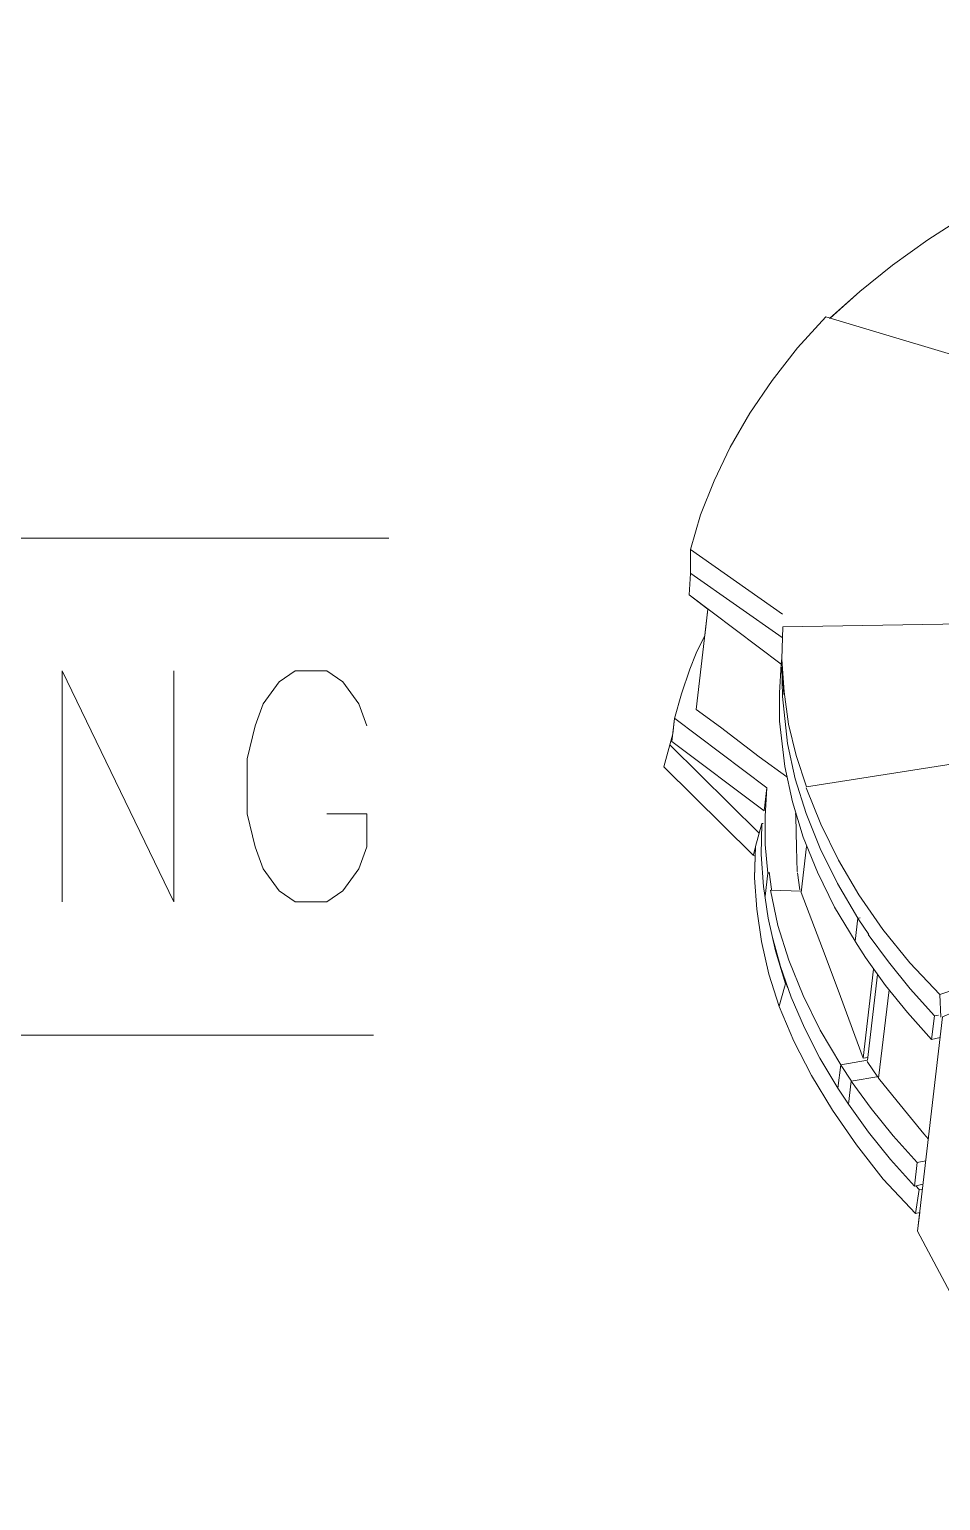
# Model space of a CAD drawing. Header units: millimetres. Extents: x -178 to 174, y -133 to 130.
# Drawn here: x 11.7 to 44.1, y -80.5 to -28.2 of the extents above; entities that cross this region are included whole.
import ezdxf

# ---------------------------------------------------------------- set-up
doc = ezdxf.new("R2010")
doc.units = ezdxf.units.MM
doc.header["$MEASUREMENT"] = 0
doc.layers.add('Layer 1', color=7, linetype='Continuous')

msp = doc.modelspace()

# ---------------------------------------------------------------- linework, layer by layer
at = {"layer": 'Layer 1', "lineweight": 9}
msp.add_open_spline([(111.2219, -44.9305), (111.2219, -44.9305), (111.9044, -44.8496), (111.9044, -44.8496), (111.9044, -44.8496), (111.9044, -44.8496), (112.8092, -45.9266), (112.8092, -45.9266), (112.8092, -45.9266), (112.8092, -45.9266), (113.6138, -47.0118), (113.6138, -47.0118), (113.6138, -47.0118), (113.6138, -47.0118), (114.338, -48.1074), (114.338, -48.1074), (114.338, -48.1074), (114.338, -48.1074), (114.9817, -49.2134), (114.9817, -49.2134), (114.9817, -49.2134), (114.9817, -49.2134), (115.5276, -50.3079), (115.5276, -50.3079), (115.5276, -50.3079), (115.5276, -50.3079), (115.9952, -51.3933), (115.9952, -51.3933), (115.9952, -51.3933), (115.9952, -51.3933), (116.3652, -52.4673), (116.3652, -52.4673), (116.3652, -52.4673), (116.3652, -52.4673), (116.2714, -52.7735), (116.2714, -52.7735), (116.2714, -52.7735), (116.2714, -52.7735), (116.4753, -53.7289), (116.4753, -53.7289), (116.4753, -53.7289), (116.4753, -53.7289), (116.6486, -54.9582), (116.6486, -54.9582), (116.6486, -54.9582), (116.6486, -54.9582), (116.6526, -55.0253), (116.6526, -55.0253), (116.6526, -55.0253), (116.6526, -55.0253), (116.7895, -55.7874), (116.7895, -55.7874), (116.7895, -55.7874), (116.7895, -55.7874), (116.8834, -56.8489), (116.8834, -56.8489), (116.8834, -56.8489), (116.8834, -56.8489), (116.8795, -57.8989), (116.8795, -57.8989), (116.8795, -57.8989), (116.8795, -57.8989), (116.85, -58.4901), (116.85, -58.4901), (116.85, -58.4901), (116.85, -58.4901), (126.6847, -82.3554), (126.6847, -82.3554), (126.6847, -82.3554), (126.6847, -82.3554), (126.5886, -83.1767), (126.5886, -83.1767), (126.5886, -83.1767), (126.5886, -83.1767), (125.5445, -83.6248), (125.5445, -83.6248), (125.5445, -83.6248), (125.5445, -83.6248), (125.3012, -85.7082), (125.3012, -85.7082), (125.3012, -85.7082), (125.3012, -85.7082), (126.0741, -87.5762), (126.0741, -87.5762), (126.0741, -87.5762), (126.0741, -87.5762), (125.978, -88.3975), (125.978, -88.3975), (125.978, -88.3975), (125.978, -88.3975), (122.7016, -89.8034), (122.7016, -89.8034), (122.7016, -89.8034), (122.7016, -89.8034), (122.6931, -89.8764), (122.6931, -89.8764), (122.6931, -89.8764), (122.6931, -89.8764), (121.9216, -90.2025), (121.9216, -90.2025), (121.9216, -90.2025), (121.9216, -90.2025), (112.9394, -83.4322), (112.9394, -83.4322), (112.9394, -83.4322), (112.9394, -83.4322), (111.6574, -83.4322), (111.6574, -83.4322), (111.6574, -83.4322), (111.6574, -83.4322), (112.0906, -83.7603), (112.0906, -83.7603), (112.0906, -83.7603), (112.0906, -83.7603), (113.4525, -83.9791), (113.4525, -83.9791), (113.4525, -83.9791), (113.4525, -83.9791), (116.1843, -86.0429), (116.1843, -86.0429), (116.1843, -86.0429), (116.1843, -86.0429), (116.0882, -86.8641), (116.0882, -86.8641), (116.0882, -86.8641), (116.0882, -86.8641), (115.9899, -87.7049), (115.9899, -87.7049), (115.9899, -87.7049), (115.9899, -87.7049), (115.2809, -88.0045), (115.2809, -88.0045), (115.2809, -88.0045), (115.2809, -88.0045), (114.8585, -91.6161), (114.8585, -91.6161), (114.8585, -91.6161), (114.8585, -91.6161), (115.5317, -92.1309), (115.5317, -92.1309), (115.5317, -92.1309), (115.5317, -92.1309), (115.4356, -92.9522), (115.4356, -92.9522), (115.4356, -92.9522), (115.4356, -92.9522), (114.6641, -93.2782), (114.6641, -93.2782), (114.6641, -93.2782), (114.6641, -93.2782), (114.6077, -93.2518), (114.6077, -93.2518), (114.6077, -93.2518), (114.6077, -93.2518), (111.5412, -94.5581), (111.5412, -94.5581), (111.5412, -94.5581), (111.5412, -94.5581), (81.5217, -85.3625), (81.5217, -85.3625), (81.5217, -85.3625), (81.5217, -85.3625), (80.2069, -85.3829), (80.2069, -85.3829), (80.2069, -85.3829), (80.2069, -85.3829), (78.8244, -85.3401), (78.8244, -85.3401), (78.8244, -85.3401), (78.8244, -85.3401), (77.4158, -85.3226), (77.4158, -85.3226), (77.4158, -85.3226), (77.4158, -85.3226), (77.7822, -85.597), (77.7822, -85.597), (77.7822, -85.597), (77.7822, -85.597), (77.1724, -86.4154), (77.1724, -86.4154), (77.1724, -86.4154), (77.1724, -86.4154), (76.8088, -86.135), (76.8088, -86.135), (76.8088, -86.135), (76.8088, -86.135), (76.1055, -87.0637), (76.1055, -87.0637), (76.1055, -87.0637), (76.1055, -87.0637), (75.2271, -87.4565), (75.2271, -87.4565), (75.2271, -87.4565), (75.2271, -87.4565), (75.2249, -87.476), (75.2249, -87.476), (75.2249, -87.476), (75.2249, -87.476), (74.4533, -87.802), (74.4533, -87.802), (74.4533, -87.802), (74.4533, -87.802), (74.432, -87.7941), (74.432, -87.7941), (74.432, -87.7941), (74.432, -87.7941), (73.5599, -88.1534), (73.5599, -88.1534), (73.5599, -88.1534), (73.5599, -88.1534), (73.0866, -87.8089), (73.0866, -87.8089), (73.0866, -87.8089), (73.0866, -87.8089), (70.5384, -87.0094), (70.5384, -87.0094), (70.5384, -87.0094), (70.5384, -87.0094), (70.1239, -87.1965), (70.1239, -87.1965), (70.1239, -87.1965), (70.1239, -87.1965), (69.5616, -87.4281), (69.5616, -87.4281), (69.5616, -87.4281), (69.5616, -87.4281), (68.2066, -87.1507), (68.2066, -87.1507), (68.2066, -87.1507), (68.2066, -87.1507), (67.8593, -86.8933), (67.8593, -86.8933), (67.8593, -86.8933), (67.8593, -86.8933), (67.6499, -87.1648), (67.6499, -87.1648), (67.6499, -87.1648), (67.6499, -87.1648), (65.4267, -85.4975), (65.4267, -85.4975), (65.4267, -85.4975), (65.4267, -85.4975), (57.8484, -79.8035), (57.8484, -79.8035), (57.8484, -79.8035), (57.8484, -79.8035), (56.1847, -79.1045), (56.1847, -79.1045), (56.1847, -79.1045), (56.1847, -79.1045), (54.5107, -78.3339), (54.5107, -78.3339), (54.5107, -78.3339), (54.5107, -78.3339), (52.8977, -77.5506), (52.8977, -77.5506), (52.8977, -77.5506), (52.8977, -77.5506), (52.3146, -77.6211), (52.3146, -77.6211), (52.3146, -77.6211), (52.3146, -77.6211), (51.8774, -77.2925), (51.8774, -77.2925), (51.8774, -77.2925), (51.8774, -77.2925), (51.192, -76.7808), (51.192, -76.7808), (51.192, -76.7808), (51.192, -76.7808), (51.0168, -76.8549), (51.0168, -76.8549), (51.0168, -76.8549), (51.0168, -76.8549), (48.9779, -77.1714), (48.9779, -77.1714), (48.9779, -77.1714), (48.9779, -77.1714), (45.0792, -74.2378), (45.0792, -74.2378), (45.0792, -74.2378), (45.0792, -74.2378), (43.3242, -70.9404), (43.3242, -70.9404), (43.3242, -70.9404), (43.3242, -70.9404), (43.401, -70.2832), (43.401, -70.2832), (43.401, -70.2832), (43.401, -70.2832), (43.2529, -70.3146), (43.2529, -70.3146), (43.2529, -70.3146), (43.2529, -70.3146), (42.0935, -69.0918), (42.0935, -69.0918), (42.0935, -69.0918), (42.0935, -69.0918), (41.1461, -67.871), (41.1461, -67.871), (41.1461, -67.871), (41.1461, -67.871), (40.2988, -66.6422), (40.2988, -66.6422), (40.2988, -66.6422), (40.2988, -66.6422), (39.5516, -65.4051), (39.5516, -65.4051), (39.5516, -65.4051), (39.5516, -65.4051), (38.9216, -64.1818), (38.9216, -64.1818), (38.9216, -64.1818), (38.9216, -64.1818), (38.3929, -62.9513), (38.3929, -62.9513), (38.3929, -62.9513), (38.3929, -62.9513), (38.0321, -61.7991), (38.0321, -61.7991), (38.0321, -61.7991), (38.0321, -61.7991), (37.7703, -60.6379), (37.7703, -60.6379), (37.7703, -60.6379), (37.7703, -60.6379), (37.6073, -59.4891), (37.6073, -59.4891), (37.6073, -59.4891), (37.6073, -59.4891), (37.5203, -58.3689), (37.5203, -58.3689), (37.5203, -58.3689), (37.5203, -58.3689), (37.5411, -57.6068), (37.5411, -57.6068), (37.5411, -57.6068), (37.5411, -57.6068), (37.4749, -57.5708), (37.4749, -57.5708), (37.4749, -57.5708), (37.4749, -57.5708), (34.295, -54.4239), (34.295, -54.4239), (34.295, -54.4239), (34.295, -54.4239), (34.5061, -53.6359), (34.5061, -53.6359), (34.5061, -53.6359), (34.5061, -53.6359), (34.6104, -53.2521), (34.6104, -53.2521), (34.6104, -53.2521), (34.6104, -53.2521), (34.6745, -52.7042), (34.6745, -52.7042), (34.6745, -52.7042), (34.6745, -52.7042), (34.9166, -51.8215), (34.9166, -51.8215), (34.9166, -51.8215), (34.9166, -51.8215), (35.2173, -50.9441), (35.2173, -50.9441), (35.2173, -50.9441), (35.2173, -50.9441), (35.4424, -50.3758), (35.4424, -50.3758), (35.4424, -50.3758), (35.4424, -50.3758), (35.7528, -49.755), (35.7528, -49.755), (35.7528, -49.755), (35.7528, -49.755), (35.8635, -48.8115), (35.8635, -48.8115), (35.8635, -48.8115), (35.8635, -48.8115), (35.1891, -48.3046), (35.1891, -48.3046), (35.1891, -48.3046), (35.1891, -48.3046), (35.2376, -47.542), (35.2376, -47.542), (35.2376, -47.542), (35.2376, -47.542), (35.2398, -46.6852), (35.2398, -46.6852), (35.2398, -46.6852), (35.2398, -46.6852), (35.6012, -45.4589), (35.6012, -45.4589), (35.6012, -45.4589), (35.6012, -45.4589), (36.08, -44.2464), (36.08, -44.2464), (36.08, -44.2464), (36.08, -44.2464), (36.6566, -43.0453), (36.6566, -43.0453), (36.6566, -43.0453), (36.6566, -43.0453), (37.3527, -41.8383), (37.3527, -41.8383), (37.3527, -41.8383), (37.3527, -41.8383), (38.142, -40.6819), (38.142, -40.6819), (38.142, -40.6819), (38.142, -40.6819), (39.051, -39.5197), (39.051, -39.5197), (39.051, -39.5197), (39.051, -39.5197), (40.0532, -38.408), (40.0532, -38.408), (40.0532, -38.408), (40.0532, -38.408), (40.2098, -38.455), (40.2098, -38.455), (40.2098, -38.455), (40.2098, -38.455), (41.271, -37.5113), (41.271, -37.5113), (41.271, -37.5113), (41.271, -37.5113), (42.4313, -36.5763), (42.4313, -36.5763), (42.4313, -36.5763), (42.4313, -36.5763), (43.6872, -35.6722), (43.6872, -35.6722), (43.6872, -35.6722), (43.6872, -35.6722), (45.0167, -34.8164), (45.0167, -34.8164), (45.0167, -34.8164), (45.0167, -34.8164), (46.4417, -33.9916), (46.4417, -33.9916), (46.4417, -33.9916), (46.4417, -33.9916), (47.9427, -33.1955), (47.9427, -33.1955), (47.9427, -33.1955), (47.9427, -33.1955), (49.5002, -32.4259), (49.5002, -32.4259), (49.5002, -32.4259), (49.5002, -32.4259), (49.4996, -32.3773), (49.4996, -32.3773), (49.4996, -32.3773), (49.4996, -32.3773), (51.099, -31.7517), (51.099, -31.7517), (51.099, -31.7517), (51.099, -31.7517), (52.7525, -31.1721), (52.7525, -31.1721), (52.7525, -31.1721), (52.7525, -31.1721), (54.4601, -30.6384), (54.4601, -30.6384), (54.4601, -30.6384), (54.4601, -30.6384), (56.2217, -30.1507), (56.2217, -30.1507), (56.2217, -30.1507), (56.2217, -30.1507), (58.0375, -29.709), (58.0375, -29.709), (58.0375, -29.709), (58.0375, -29.709), (59.8901, -29.2914), (59.8901, -29.2914), (59.8901, -29.2914), (59.8901, -29.2914), (61.814, -28.9416), (61.814, -28.9416), (61.814, -28.9416), (61.814, -28.9416), (61.8486, -28.9808), (61.8486, -28.9808), (61.8486, -28.9808), (61.8486, -28.9808), (61.8518, -28.7875), (61.8518, -28.7875), (61.8518, -28.7875), (61.8518, -28.7875), (63.9817, -28.541), (63.9817, -28.541), (63.9817, -28.541), (63.9817, -28.541), (66.1611, -28.3797), (66.1611, -28.3797), (66.1611, -28.3797), (66.1611, -28.3797), (68.3577, -28.2402), (68.3577, -28.2402), (68.3577, -28.2402), (68.3577, -28.2402), (70.6038, -28.1858), (70.6038, -28.1858), (70.6038, -28.1858), (70.6038, -28.1858), (72.8431, -28.19), (72.8431, -28.19), (72.8431, -28.19), (72.8431, -28.19), (75.1169, -28.2379), (75.1169, -28.2379), (75.1169, -28.2379), (75.1169, -28.2379), (77.4035, -28.3468), (77.4035, -28.3468), (77.4035, -28.3468), (77.4035, -28.3468), (81.0082, -30.391), (81.0082, -30.391), (81.0082, -30.391), (81.0082, -30.391), (80.9771, -30.8263), (80.9771, -30.8263), (80.9771, -30.8263), (80.9771, -30.8263), (80.9786, -30.8263), (80.9786, -30.8263), (80.9786, -30.8263), (80.9786, -30.8263), (82.5556, -31.0702), (82.5556, -31.0702), (82.5556, -31.0702), (82.5556, -31.0702), (84.1498, -31.336), (84.1498, -31.336), (84.1498, -31.336), (84.1498, -31.336), (86.2214, -31.7567), (86.2214, -31.7567), (86.2214, -31.7567), (86.8952, -31.8906), (87.561, -32.0418), (88.2322, -32.1901), (88.2322, -32.1901), (88.2322, -32.1901), (89.7345, -32.564), (89.7345, -32.564), (89.7345, -32.564), (89.7345, -32.564), (91.2345, -32.9575), (91.2345, -32.9575), (91.2345, -32.9575), (91.2345, -32.9575), (91.2472, -33.0184), (91.2472, -33.0184), (91.2472, -33.0184), (91.2472, -33.0184), (93.1373, -33.6359), (93.1373, -33.6359), (93.1373, -33.6359), (93.1373, -33.6359), (94.9836, -34.288), (94.9836, -34.288), (94.9836, -34.288), (94.9836, -34.288), (96.7668, -34.9722), (96.7668, -34.9722), (96.7668, -34.9722), (96.7668, -34.9722), (98.5235, -35.7129), (98.5235, -35.7129), (98.5235, -35.7129), (98.5235, -35.7129), (100.1998, -36.4639), (100.1998, -36.4639), (100.1998, -36.4639), (100.1998, -36.4639), (101.8741, -37.2853), (101.8741, -37.2853), (101.8741, -37.2853), (101.8741, -37.2853), (102.4154, -37.1789), (102.4154, -37.1789), (102.4154, -37.1789), (102.4154, -37.1789), (102.8172, -37.4935), (102.8172, -37.4935), (102.8172, -37.4935), (102.8172, -37.4935), (102.8354, -37.4857), (102.8354, -37.4857), (102.8354, -37.4857), (102.8354, -37.4857), (103.4225, -37.9283), (103.4225, -37.9283), (103.4225, -37.9283), (103.4225, -37.9283), (103.6683, -37.821), (103.6683, -37.821), (103.6683, -37.821), (103.6683, -37.821), (105.8659, -37.5032), (105.8659, -37.5032), (105.8659, -37.5032), (105.8659, -37.5032), (109.6736, -40.3668), (109.6736, -40.3668), (109.6736, -40.3668), (109.6736, -40.3668), (111.3791, -43.5791), (111.3791, -43.5791), (111.3791, -43.5791), (111.3791, -43.5791), (111.2219, -44.9305), (111.2219, -44.9305)], degree=3, knots=[0, 0, 0, 0, 0.0064516, 0.0064516, 0.0064516, 0.0064516, 0.0129032, 0.0129032, 0.0129032, 0.0129032, 0.0193548, 0.0193548, 0.0193548, 0.0193548, 0.0258065, 0.0258065, 0.0258065, 0.0258065, 0.0322581, 0.0322581, 0.0322581, 0.0322581, 0.0387097, 0.0387097, 0.0387097, 0.0387097, 0.0451613, 0.0451613, 0.0451613, 0.0451613, 0.0516129, 0.0516129, 0.0516129, 0.0516129, 0.0580645, 0.0580645, 0.0580645, 0.0580645, 0.0645161, 0.0645161, 0.0645161, 0.0645161, 0.0709677, 0.0709677, 0.0709677, 0.0709677, 0.0774194, 0.0774194, 0.0774194, 0.0774194, 0.083871, 0.083871, 0.083871, 0.083871, 0.0903226, 0.0903226, 0.0903226, 0.0903226, 0.0967742, 0.0967742, 0.0967742, 0.0967742, 0.1032258, 0.1032258, 0.1032258, 0.1032258, 0.1096774, 0.1096774, 0.1096774, 0.1096774, 0.116129, 0.116129, 0.116129, 0.116129, 0.1225806, 0.1225806, 0.1225806, 0.1225806, 0.1290323, 0.1290323, 0.1290323, 0.1290323, 0.1354839, 0.1354839, 0.1354839, 0.1354839, 0.1419355, 0.1419355, 0.1419355, 0.1419355, 0.1483871, 0.1483871, 0.1483871, 0.1483871, 0.1548387, 0.1548387, 0.1548387, 0.1548387, 0.1612903, 0.1612903, 0.1612903, 0.1612903, 0.1677419, 0.1677419, 0.1677419, 0.1677419, 0.1741935, 0.1741935, 0.1741935, 0.1741935, 0.1806452, 0.1806452, 0.1806452, 0.1806452, 0.1870968, 0.1870968, 0.1870968, 0.1870968, 0.1935484, 0.1935484, 0.1935484, 0.1935484, 0.2, 0.2, 0.2, 0.2, 0.2064516, 0.2064516, 0.2064516, 0.2064516, 0.2129032, 0.2129032, 0.2129032, 0.2129032, 0.2193548, 0.2193548, 0.2193548, 0.2193548, 0.2258065, 0.2258065, 0.2258065, 0.2258065, 0.2322581, 0.2322581, 0.2322581, 0.2322581, 0.2387097, 0.2387097, 0.2387097, 0.2387097, 0.2451613, 0.2451613, 0.2451613, 0.2451613, 0.2516129, 0.2516129, 0.2516129, 0.2516129, 0.2580645, 0.2580645, 0.2580645, 0.2580645, 0.2645161, 0.2645161, 0.2645161, 0.2645161, 0.2709677, 0.2709677, 0.2709677, 0.2709677, 0.2774194, 0.2774194, 0.2774194, 0.2774194, 0.283871, 0.283871, 0.283871, 0.283871, 0.2903226, 0.2903226, 0.2903226, 0.2903226, 0.2967742, 0.2967742, 0.2967742, 0.2967742, 0.3032258, 0.3032258, 0.3032258, 0.3032258, 0.3096774, 0.3096774, 0.3096774, 0.3096774, 0.316129, 0.316129, 0.316129, 0.316129, 0.3225806, 0.3225806, 0.3225806, 0.3225806, 0.3290323, 0.3290323, 0.3290323, 0.3290323, 0.3354839, 0.3354839, 0.3354839, 0.3354839, 0.3419355, 0.3419355, 0.3419355, 0.3419355, 0.3483871, 0.3483871, 0.3483871, 0.3483871, 0.3548387, 0.3548387, 0.3548387, 0.3548387, 0.3612903, 0.3612903, 0.3612903, 0.3612903, 0.3677419, 0.3677419, 0.3677419, 0.3677419, 0.3741935, 0.3741935, 0.3741935, 0.3741935, 0.3806452, 0.3806452, 0.3806452, 0.3806452, 0.3870968, 0.3870968, 0.3870968, 0.3870968, 0.3935484, 0.3935484, 0.3935484, 0.3935484, 0.4, 0.4, 0.4, 0.4, 0.4064516, 0.4064516, 0.4064516, 0.4064516, 0.4129032, 0.4129032, 0.4129032, 0.4129032, 0.4193548, 0.4193548, 0.4193548, 0.4193548, 0.4258065, 0.4258065, 0.4258065, 0.4258065, 0.4322581, 0.4322581, 0.4322581, 0.4322581, 0.4387097, 0.4387097, 0.4387097, 0.4387097, 0.4451613, 0.4451613, 0.4451613, 0.4451613, 0.4516129, 0.4516129, 0.4516129, 0.4516129, 0.4580645, 0.4580645, 0.4580645, 0.4580645, 0.4645161, 0.4645161, 0.4645161, 0.4645161, 0.4709677, 0.4709677, 0.4709677, 0.4709677, 0.4774194, 0.4774194, 0.4774194, 0.4774194, 0.483871, 0.483871, 0.483871, 0.483871, 0.4903226, 0.4903226, 0.4903226, 0.4903226, 0.4967742, 0.4967742, 0.4967742, 0.4967742, 0.5032258, 0.5032258, 0.5032258, 0.5032258, 0.5096774, 0.5096774, 0.5096774, 0.5096774, 0.516129, 0.516129, 0.516129, 0.516129, 0.5225806, 0.5225806, 0.5225806, 0.5225806, 0.5290323, 0.5290323, 0.5290323, 0.5290323, 0.5354839, 0.5354839, 0.5354839, 0.5354839, 0.5419355, 0.5419355, 0.5419355, 0.5419355, 0.5483871, 0.5483871, 0.5483871, 0.5483871, 0.5548387, 0.5548387, 0.5548387, 0.5548387, 0.5612903, 0.5612903, 0.5612903, 0.5612903, 0.5677419, 0.5677419, 0.5677419, 0.5677419, 0.5741935, 0.5741935, 0.5741935, 0.5741935, 0.5806452, 0.5806452, 0.5806452, 0.5806452, 0.5870968, 0.5870968, 0.5870968, 0.5870968, 0.5935484, 0.5935484, 0.5935484, 0.5935484, 0.6, 0.6, 0.6, 0.6, 0.6064516, 0.6064516, 0.6064516, 0.6064516, 0.6129032, 0.6129032, 0.6129032, 0.6129032, 0.6193548, 0.6193548, 0.6193548, 0.6193548, 0.6258065, 0.6258065, 0.6258065, 0.6258065, 0.6322581, 0.6322581, 0.6322581, 0.6322581, 0.6387097, 0.6387097, 0.6387097, 0.6387097, 0.6451613, 0.6451613, 0.6451613, 0.6451613, 0.6516129, 0.6516129, 0.6516129, 0.6516129, 0.6580645, 0.6580645, 0.6580645, 0.6580645, 0.6645161, 0.6645161, 0.6645161, 0.6645161, 0.6709677, 0.6709677, 0.6709677, 0.6709677, 0.6774194, 0.6774194, 0.6774194, 0.6774194, 0.683871, 0.683871, 0.683871, 0.683871, 0.6903226, 0.6903226, 0.6903226, 0.6903226, 0.6967742, 0.6967742, 0.6967742, 0.6967742, 0.7032258, 0.7032258, 0.7032258, 0.7032258, 0.7096774, 0.7096774, 0.7096774, 0.7096774, 0.716129, 0.716129, 0.716129, 0.716129, 0.7225806, 0.7225806, 0.7225806, 0.7225806, 0.7290323, 0.7290323, 0.7290323, 0.7290323, 0.7354839, 0.7354839, 0.7354839, 0.7354839, 0.7419355, 0.7419355, 0.7419355, 0.7419355, 0.7483871, 0.7483871, 0.7483871, 0.7483871, 0.7548387, 0.7548387, 0.7548387, 0.7548387, 0.7612903, 0.7612903, 0.7612903, 0.7612903, 0.7677419, 0.7677419, 0.7677419, 0.7677419, 0.7741935, 0.7741935, 0.7741935, 0.7741935, 0.7806452, 0.7806452, 0.7806452, 0.7806452, 0.7870968, 0.7870968, 0.7870968, 0.7870968, 0.7935484, 0.7935484, 0.7935484, 0.7935484, 0.8, 0.8, 0.8, 0.8, 0.8064516, 0.8064516, 0.8064516, 0.8064516, 0.8129032, 0.8129032, 0.8129032, 0.8129032, 0.8193548, 0.8193548, 0.8193548, 0.8193548, 0.8258065, 0.8258065, 0.8258065, 0.8258065, 0.8322581, 0.8322581, 0.8322581, 0.8322581, 0.8387097, 0.8387097, 0.8387097, 0.8387097, 0.8451613, 0.8451613, 0.8451613, 0.8451613, 0.8516129, 0.8516129, 0.8516129, 0.8516129, 0.8580645, 0.8580645, 0.8580645, 0.8580645, 0.8645161, 0.8645161, 0.8645161, 0.8645161, 0.8709677, 0.8709677, 0.8709677, 0.8709677, 0.8774194, 0.8774194, 0.8774194, 0.8774194, 0.883871, 0.883871, 0.883871, 0.883871, 0.8903226, 0.8903226, 0.8903226, 0.8903226, 0.8967742, 0.8967742, 0.8967742, 0.8967742, 0.9032258, 0.9032258, 0.9032258, 0.9032258, 0.9096774, 0.9096774, 0.9096774, 0.9096774, 0.916129, 0.916129, 0.916129, 0.916129, 0.9225806, 0.9225806, 0.9225806, 0.9225806, 0.9290323, 0.9290323, 0.9290323, 0.9290323, 0.9354839, 0.9354839, 0.9354839, 0.9354839, 0.9419355, 0.9419355, 0.9419355, 0.9419355, 0.9483871, 0.9483871, 0.9483871, 0.9483871, 0.9548387, 0.9548387, 0.9548387, 0.9548387, 0.9612903, 0.9612903, 0.9612903, 0.9612903, 0.9677419, 0.9677419, 0.9677419, 0.9677419, 0.9741935, 0.9741935, 0.9741935, 0.9741935, 0.9806452, 0.9806452, 0.9806452, 0.9806452, 0.9870968, 0.9870968, 0.9870968, 0.9870968, 1, 1, 1, 1], dxfattribs=at)
at = {"layer": 'Layer 1', "color": 5, "lineweight": 9}
for points, knots in [([(49.5001, -32.4259), (49.5001, -32.4259), (47.9427, -33.1955), (47.9427, -33.1955), (47.9427, -33.1955), (47.9427, -33.1955), (46.4417, -33.9916), (46.4417, -33.9916), (46.4417, -33.9916), (46.4417, -33.9916), (45.0167, -34.8164), (45.0167, -34.8164), (45.0167, -34.8164), (45.0167, -34.8164), (43.6872, -35.6722), (43.6872, -35.6722), (43.6872, -35.6722), (43.6872, -35.6722), (42.4313, -36.5763), (42.4313, -36.5763), (42.4313, -36.5763), (42.4313, -36.5763), (41.271, -37.5113), (41.271, -37.5113), (41.271, -37.5113), (41.271, -37.5113), (40.1919, -38.4709), (40.1919, -38.4709)], [0, 0, 0, 0, 0.125, 0.125, 0.125, 0.125, 0.25, 0.25, 0.25, 0.25, 0.375, 0.375, 0.375, 0.375, 0.5, 0.5, 0.5, 0.5, 0.625, 0.625, 0.625, 0.625, 0.75, 0.75, 0.75, 0.75, 1, 1, 1, 1]), ([(46.4296, -40.3232), (46.4296, -40.3232), (40.0532, -38.408), (40.0532, -38.408), (40.0532, -38.408), (40.0532, -38.408), (39.051, -39.5197), (39.051, -39.5197), (39.051, -39.5197), (39.051, -39.5197), (38.142, -40.6819), (38.142, -40.6819), (38.142, -40.6819), (38.142, -40.6819), (37.3527, -41.8383), (37.3527, -41.8383), (37.3527, -41.8383), (37.3527, -41.8383), (36.6566, -43.0453), (36.6566, -43.0453), (36.6566, -43.0453), (36.6566, -43.0453), (36.08, -44.2464), (36.08, -44.2464), (36.08, -44.2464), (36.08, -44.2464), (35.6012, -45.4589), (35.6012, -45.4589), (35.6012, -45.4589), (35.6012, -45.4589), (35.2398, -46.6852), (35.2398, -46.6852), (35.2398, -46.6852), (35.2398, -46.6852), (35.2376, -47.542), (35.2376, -47.542), (35.2376, -47.542), (35.2376, -47.542), (35.1891, -48.3046), (35.1891, -48.3046), (35.1891, -48.3046), (35.1891, -48.3046), (38.4686, -50.7694), (38.4686, -50.7694)], [0, 0, 0, 0, 0.0833333, 0.0833333, 0.0833333, 0.0833333, 0.1666667, 0.1666667, 0.1666667, 0.1666667, 0.25, 0.25, 0.25, 0.25, 0.3333333, 0.3333333, 0.3333333, 0.3333333, 0.4166667, 0.4166667, 0.4166667, 0.4166667, 0.5, 0.5, 0.5, 0.5, 0.5833333, 0.5833333, 0.5833333, 0.5833333, 0.6666667, 0.6666667, 0.6666667, 0.6666667, 0.75, 0.75, 0.75, 0.75, 0.8333333, 0.8333333, 0.8333333, 0.8333333, 1, 1, 1, 1]), ([(35.8635, -48.8115), (35.8635, -48.8115), (35.446, -52.3782), (35.446, -52.3782), (35.446, -52.3782), (35.446, -52.3782), (36.3033, -53.0136), (36.3033, -53.0136)], [0, 0, 0, 0, 0.3333333, 0.3333333, 0.3333333, 0.3333333, 1, 1, 1, 1]), ([(38.5241, -49.4479), (38.5241, -49.4479), (38.4892, -50.5934), (38.4892, -50.5934), (38.4892, -50.5934), (38.4892, -50.5934), (38.5716, -51.7527), (38.5716, -51.7527), (38.5716, -51.7527), (38.5716, -51.7527), (38.7346, -52.9016), (38.7346, -52.9016), (38.7346, -52.9016), (38.7346, -52.9016), (38.9999, -54.0227), (38.9999, -54.0227), (38.9999, -54.0227), (38.9999, -54.0227), (39.3652, -55.1358), (39.3652, -55.1358)], [0, 0, 0, 0, 0.1666667, 0.1666667, 0.1666667, 0.1666667, 0.3333333, 0.3333333, 0.3333333, 0.3333333, 0.5, 0.5, 0.5, 0.5, 0.6666667, 0.6666667, 0.6666667, 0.6666667, 1, 1, 1, 1]), ([(35.7528, -49.755), (35.7528, -49.755), (35.4424, -50.3758), (35.4424, -50.3758), (35.4424, -50.3758), (35.4424, -50.3758), (35.2173, -50.9441), (35.2173, -50.9441), (35.2173, -50.9441), (35.2173, -50.9441), (34.9166, -51.8215), (34.9166, -51.8215), (34.9166, -51.8215), (34.9166, -51.8215), (34.6745, -52.7042), (34.6745, -52.7042), (34.6745, -52.7042), (34.6745, -52.7042), (34.5785, -53.5254), (34.5785, -53.5254)], [0, 0, 0, 0, 0.1666667, 0.1666667, 0.1666667, 0.1666667, 0.3333333, 0.3333333, 0.3333333, 0.3333333, 0.5, 0.5, 0.5, 0.5, 0.6666667, 0.6666667, 0.6666667, 0.6666667, 1, 1, 1, 1]), ([(38.4686, -50.7694), (38.4686, -50.7694), (38.4084, -51.7931), (38.4084, -51.7931), (38.4084, -51.7931), (38.4084, -51.7931), (38.409, -52.804), (38.409, -52.804), (38.409, -52.804), (38.409, -52.804), (38.5976, -54.4118), (38.5976, -54.4118)], [0, 0, 0, 0, 0.25, 0.25, 0.25, 0.25, 0.5, 0.5, 0.5, 0.5, 1, 1, 1, 1]), ([(12.8719, -59.2235), (12.8719, -59.2235), (12.8719, -51.0057), (12.8719, -51.0057), (12.8719, -51.0057), (12.8719, -51.0057), (16.8478, -59.2235), (16.8478, -59.2235), (16.8478, -59.2235), (16.8478, -59.2235), (16.8478, -51.0057), (16.8478, -51.0057)], [0, 0, 0, 0, 0.25, 0.25, 0.25, 0.25, 0.5, 0.5, 0.5, 0.5, 1, 1, 1, 1]), ([(23.7203, -52.9623), (23.7203, -52.9623), (23.4363, -52.1797), (23.4363, -52.1797), (23.4363, -52.1797), (23.4363, -52.1797), (22.8683, -51.397), (22.8683, -51.397), (22.8683, -51.397), (22.8683, -51.397), (22.3003, -51.0057), (22.3003, -51.0057), (22.3003, -51.0057), (22.3003, -51.0057), (21.1644, -51.0057), (21.1644, -51.0057), (21.1644, -51.0057), (21.1644, -51.0057), (20.5964, -51.397), (20.5964, -51.397), (20.5964, -51.397), (20.5964, -51.397), (20.0284, -52.1797), (20.0284, -52.1797), (20.0284, -52.1797), (20.0284, -52.1797), (19.7444, -52.9623), (19.7444, -52.9623), (19.7444, -52.9623), (19.7444, -52.9623), (19.4605, -54.1363), (19.4605, -54.1363), (19.4605, -54.1363), (19.4605, -54.1363), (19.4605, -56.0929), (19.4605, -56.0929), (19.4605, -56.0929), (19.4605, -56.0929), (19.7444, -57.2669), (19.7444, -57.2669), (19.7444, -57.2669), (19.7444, -57.2669), (20.0284, -58.0495), (20.0284, -58.0495), (20.0284, -58.0495), (20.0284, -58.0495), (20.5964, -58.8321), (20.5964, -58.8321), (20.5964, -58.8321), (20.5964, -58.8321), (21.1644, -59.2235), (21.1644, -59.2235), (21.1644, -59.2235), (21.1644, -59.2235), (22.3003, -59.2235), (22.3003, -59.2235), (22.3003, -59.2235), (22.3003, -59.2235), (22.8683, -58.8321), (22.8683, -58.8321), (22.8683, -58.8321), (22.8683, -58.8321), (23.4363, -58.0495), (23.4363, -58.0495), (23.4363, -58.0495), (23.4363, -58.0495), (23.7203, -57.2669), (23.7203, -57.2669), (23.7203, -57.2669), (23.7203, -57.2669), (23.7203, -56.0929), (23.7203, -56.0929), (23.7203, -56.0929), (23.7203, -56.0929), (22.3003, -56.0929), (22.3003, -56.0929)], [0, 0, 0, 0, 0.05, 0.05, 0.05, 0.05, 0.1, 0.1, 0.1, 0.1, 0.15, 0.15, 0.15, 0.15, 0.2, 0.2, 0.2, 0.2, 0.25, 0.25, 0.25, 0.25, 0.3, 0.3, 0.3, 0.3, 0.35, 0.35, 0.35, 0.35, 0.4, 0.4, 0.4, 0.4, 0.45, 0.45, 0.45, 0.45, 0.5, 0.5, 0.5, 0.5, 0.55, 0.55, 0.55, 0.55, 0.6, 0.6, 0.6, 0.6, 0.65, 0.65, 0.65, 0.65, 0.7, 0.7, 0.7, 0.7, 0.75, 0.75, 0.75, 0.75, 0.8, 0.8, 0.8, 0.8, 0.85, 0.85, 0.85, 0.85, 0.9, 0.9, 0.9, 0.9, 1, 1, 1, 1]), ([(38.4963, -50.8717), (38.4963, -50.8717), (38.5119, -51.9241), (38.5119, -51.9241), (38.5119, -51.9241), (38.5119, -51.9241), (38.6936, -53.5905), (38.6936, -53.5905)], [0, 0, 0, 0, 0.3333333, 0.3333333, 0.3333333, 0.3333333, 1, 1, 1, 1]), ([(34.6104, -53.2521), (34.6104, -53.2521), (34.5061, -53.6359), (34.5061, -53.6359), (34.5061, -53.6359), (34.5061, -53.6359), (34.295, -54.4239), (34.295, -54.4239), (34.295, -54.4239), (34.295, -54.4239), (37.4749, -57.5708), (37.4749, -57.5708), (37.4749, -57.5708), (37.4749, -57.5708), (37.5411, -57.6068), (37.5411, -57.6068)], [0, 0, 0, 0, 0.2, 0.2, 0.2, 0.2, 0.4, 0.4, 0.4, 0.4, 0.6, 0.6, 0.6, 0.6, 1, 1, 1, 1]), ([(38.6936, -53.5905), (38.6936, -53.5905), (38.9624, -54.8509), (38.9624, -54.8509), (38.9624, -54.8509), (38.9624, -54.8509), (39.3532, -56.0858), (39.3532, -56.0858), (39.3532, -56.0858), (39.3532, -56.0858), (39.8612, -57.3345), (39.8612, -57.3345), (39.8612, -57.3345), (39.8612, -57.3345), (40.4694, -58.5751), (40.4694, -58.5751), (40.4694, -58.5751), (40.4694, -58.5751), (41.1971, -59.8098), (41.1971, -59.8098)], [0, 0, 0, 0, 0.1666667, 0.1666667, 0.1666667, 0.1666667, 0.3333333, 0.3333333, 0.3333333, 0.3333333, 0.5, 0.5, 0.5, 0.5, 0.6666667, 0.6666667, 0.6666667, 0.6666667, 1, 1, 1, 1]), ([(38.5976, -54.4118), (38.5976, -54.4118), (38.8664, -55.6721), (38.8664, -55.6721), (38.8664, -55.6721), (38.8664, -55.6721), (39.2548, -56.9266), (39.2548, -56.9266), (39.2548, -56.9266), (39.2548, -56.9266), (39.7629, -58.1753), (39.7629, -58.1753), (39.7629, -58.1753), (39.7629, -58.1753), (40.371, -59.4159), (40.371, -59.4159), (40.371, -59.4159), (40.371, -59.4159), (41.101, -60.6311), (41.101, -60.6311)], [0, 0, 0, 0, 0.1666667, 0.1666667, 0.1666667, 0.1666667, 0.3333333, 0.3333333, 0.3333333, 0.3333333, 0.5, 0.5, 0.5, 0.5, 0.6666667, 0.6666667, 0.6666667, 0.6666667, 1, 1, 1, 1]), ([(37.954, -55.169), (37.954, -55.169), (37.8961, -56.1731), (37.8961, -56.1731), (37.8961, -56.1731), (37.8961, -56.1731), (37.8967, -57.184), (37.8967, -57.184), (37.8967, -57.184), (37.8967, -57.184), (37.9952, -58.2064), (37.9952, -58.2064)], [0, 0, 0, 0, 0.25, 0.25, 0.25, 0.25, 0.5, 0.5, 0.5, 0.5, 1, 1, 1, 1]), ([(39.3606, -55.1749), (39.3606, -55.1749), (39.8837, -56.465), (39.8837, -56.465), (39.8837, -56.465), (39.8837, -56.465), (40.5067, -57.747), (40.5067, -57.747), (40.5067, -57.747), (40.5067, -57.747), (41.2345, -58.9817), (41.2345, -58.9817), (41.2345, -58.9817), (41.2345, -58.9817), (42.0818, -60.2106), (42.0818, -60.2106), (42.0818, -60.2106), (42.0818, -60.2106), (43.0532, -61.3946), (43.0532, -61.3946), (43.0532, -61.3946), (43.0532, -61.3946), (44.1098, -62.5291), (44.1098, -62.5291)], [0, 0, 0, 0, 0.1428571, 0.1428571, 0.1428571, 0.1428571, 0.2857143, 0.2857143, 0.2857143, 0.2857143, 0.4285714, 0.4285714, 0.4285714, 0.4285714, 0.5714286, 0.5714286, 0.5714286, 0.5714286, 0.7142857, 0.7142857, 0.7142857, 0.7142857, 1, 1, 1, 1]), ([(37.7858, -56.4377), (37.7858, -56.4377), (37.7555, -57.5441), (37.7555, -57.5441), (37.7555, -57.5441), (37.7555, -57.5441), (37.8402, -58.6838), (37.8402, -58.6838), (37.8402, -58.6838), (37.8402, -58.6838), (38.0054, -59.8131), (38.0054, -59.8131), (38.0054, -59.8131), (38.0054, -59.8131), (38.2662, -60.9734), (38.2662, -60.9734), (38.2662, -60.9734), (38.2662, -60.9734), (38.6246, -62.1452), (38.6246, -62.1452)], [0, 0, 0, 0, 0.1666667, 0.1666667, 0.1666667, 0.1666667, 0.3333333, 0.3333333, 0.3333333, 0.3333333, 0.5, 0.5, 0.5, 0.5, 0.6666667, 0.6666667, 0.6666667, 0.6666667, 1, 1, 1, 1]), ([(37.5506, -57.2625), (37.5506, -57.2625), (37.5203, -58.3689), (37.5203, -58.3689), (37.5203, -58.3689), (37.5203, -58.3689), (37.6073, -59.4891), (37.6073, -59.4891), (37.6073, -59.4891), (37.6073, -59.4891), (37.7703, -60.6379), (37.7703, -60.6379), (37.7703, -60.6379), (37.7703, -60.6379), (38.0321, -61.7991), (38.0321, -61.7991), (38.0321, -61.7991), (38.0321, -61.7991), (38.3929, -62.9513), (38.3929, -62.9513), (38.3929, -62.9513), (38.3929, -62.9513), (38.9216, -64.1818), (38.9216, -64.1818), (38.9216, -64.1818), (38.9216, -64.1818), (39.5516, -65.4051), (39.5516, -65.4051), (39.5516, -65.4051), (39.5516, -65.4051), (40.2988, -66.6422), (40.2988, -66.6422), (40.2988, -66.6422), (40.2988, -66.6422), (41.1461, -67.871), (41.1461, -67.871), (41.1461, -67.871), (41.1461, -67.871), (42.0935, -69.0918), (42.0935, -69.0918), (42.0935, -69.0918), (42.0935, -69.0918), (43.2529, -70.3146), (43.2529, -70.3146)], [0, 0, 0, 0, 0.0833333, 0.0833333, 0.0833333, 0.0833333, 0.1666667, 0.1666667, 0.1666667, 0.1666667, 0.25, 0.25, 0.25, 0.25, 0.3333333, 0.3333333, 0.3333333, 0.3333333, 0.4166667, 0.4166667, 0.4166667, 0.4166667, 0.5, 0.5, 0.5, 0.5, 0.5833333, 0.5833333, 0.5833333, 0.5833333, 0.6666667, 0.6666667, 0.6666667, 0.6666667, 0.75, 0.75, 0.75, 0.75, 0.8333333, 0.8333333, 0.8333333, 0.8333333, 1, 1, 1, 1]), ([(39.0521, -58.1516), (39.0521, -58.1516), (39.0325, -58.1494), (39.0325, -58.1494), (39.0325, -58.1494), (39.0325, -58.1494), (39.0136, -57.2949), (39.0136, -57.2949)], [0, 0, 0, 0, 0.3333333, 0.3333333, 0.3333333, 0.3333333, 1, 1, 1, 1]), ([(39.3747, -57.2578), (39.3747, -57.2578), (39.1826, -58.9003), (39.1826, -58.9003), (39.1826, -58.9003), (39.1826, -58.9003), (40.0306, -61.1402), (40.0306, -61.1402)], [0, 0, 0, 0, 0.3333333, 0.3333333, 0.3333333, 0.3333333, 1, 1, 1, 1]), ([(38.083, -58.8113), (38.083, -58.8113), (38.3518, -60.0717), (38.3518, -60.0717), (38.3518, -60.0717), (38.3518, -60.0717), (38.7425, -61.3066), (38.7425, -61.3066), (38.7425, -61.3066), (38.7425, -61.3066), (39.2506, -62.5553), (39.2506, -62.5553), (39.2506, -62.5553), (39.2506, -62.5553), (39.8587, -63.7959), (39.8587, -63.7959), (39.8587, -63.7959), (39.8587, -63.7959), (40.5864, -65.0307), (40.5864, -65.0307)], [0, 0, 0, 0, 0.1666667, 0.1666667, 0.1666667, 0.1666667, 0.3333333, 0.3333333, 0.3333333, 0.3333333, 0.5, 0.5, 0.5, 0.5, 0.6666667, 0.6666667, 0.6666667, 0.6666667, 1, 1, 1, 1]), ([(41.101, -60.6311), (41.101, -60.6311), (41.1971, -59.8098), (41.1971, -59.8098), (41.1971, -59.8098), (41.1971, -59.8098), (41.2776, -59.7994), (41.2776, -59.7994)], [0, 0, 0, 0, 0.3333333, 0.3333333, 0.3333333, 0.3333333, 1, 1, 1, 1]), ([(40.4904, -65.8519), (40.4904, -65.8519), (39.8421, -64.785), (39.8421, -64.785), (39.8421, -64.785), (39.8421, -64.785), (39.2939, -63.71), (39.2939, -63.71), (39.2939, -63.71), (39.2939, -63.71), (38.8262, -62.6246), (38.8262, -62.6246), (38.8262, -62.6246), (38.8262, -62.6246), (38.4391, -61.5288), (38.4391, -61.5288), (38.4391, -61.5288), (38.4391, -61.5288), (38.1497, -60.4445), (38.1497, -60.4445)], [0, 0, 0, 0, 0.1666667, 0.1666667, 0.1666667, 0.1666667, 0.3333333, 0.3333333, 0.3333333, 0.3333333, 0.5, 0.5, 0.5, 0.5, 0.6666667, 0.6666667, 0.6666667, 0.6666667, 1, 1, 1, 1]), ([(41.5655, -60.3881), (41.5655, -60.3881), (42.2838, -61.3641), (42.2838, -61.3641), (42.2838, -61.3641), (42.2838, -61.3641), (43.0631, -62.3273), (43.0631, -62.3273), (43.0631, -62.3273), (43.0631, -62.3273), (43.9229, -63.2802), (43.9229, -63.2802)], [0, 0, 0, 0, 0.25, 0.25, 0.25, 0.25, 0.5, 0.5, 0.5, 0.5, 1, 1, 1, 1]), ([(41.4694, -61.2093), (41.4694, -61.2093), (42.1855, -62.2049), (42.1855, -62.2049), (42.1855, -62.2049), (42.1855, -62.2049), (42.9648, -63.1681), (42.9648, -63.1681), (42.9648, -63.1681), (42.9648, -63.1681), (43.8245, -64.121), (43.8245, -64.121)], [0, 0, 0, 0, 0.25, 0.25, 0.25, 0.25, 0.5, 0.5, 0.5, 0.5, 1, 1, 1, 1]), ([(44.1552, -63.3272), (44.1552, -63.3272), (44.1098, -62.5291), (44.1098, -62.5291), (44.1098, -62.5291), (44.1098, -62.5291), (47.2662, -61.4711), (47.2662, -61.4711)], [0, 0, 0, 0, 0.3333333, 0.3333333, 0.3333333, 0.3333333, 1, 1, 1, 1]), ([(38.6269, -62.1256), (38.6269, -62.1256), (38.6292, -62.1061), (38.6292, -62.1061), (38.6292, -62.1061), (38.6292, -62.1061), (38.6292, -62.1061), (38.6292, -62.1061)], [0, 0, 0, 0, 0.3333333, 0.3333333, 0.3333333, 0.3333333, 1, 1, 1, 1]), ([(41.5489, -64.7666), (41.5489, -64.7666), (41.3879, -64.7874), (41.3879, -64.7874), (41.3879, -64.7874), (41.3879, -64.7874), (40.5744, -62.5912), (40.5744, -62.5912)], [0, 0, 0, 0, 0.3333333, 0.3333333, 0.3333333, 0.3333333, 1, 1, 1, 1]), ([(42.3063, -62.3577), (42.3063, -62.3577), (41.9381, -65.5059), (41.9381, -65.5059), (41.9381, -65.5059), (41.9381, -65.5059), (42.5965, -66.3163), (42.5965, -66.3163)], [0, 0, 0, 0, 0.3333333, 0.3333333, 0.3333333, 0.3333333, 1, 1, 1, 1]), ([(46.017, -62.8314), (46.017, -62.8314), (44.9877, -62.9885), (44.9877, -62.9885), (44.9877, -62.9885), (44.9877, -62.9885), (44.2162, -63.3145), (44.2162, -63.3145), (44.2162, -63.3145), (44.2162, -63.3145), (43.3242, -70.9404), (43.3242, -70.9404), (43.3242, -70.9404), (43.3242, -70.9404), (45.0792, -74.2378), (45.0792, -74.2378), (45.0792, -74.2378), (45.0792, -74.2378), (48.9779, -77.1714), (48.9779, -77.1714), (48.9779, -77.1714), (48.9779, -77.1714), (51.0168, -76.8549), (51.0168, -76.8549), (51.0168, -76.8549), (51.0168, -76.8549), (51.7883, -76.5289), (51.7883, -76.5289)], [0, 0, 0, 0, 0.125, 0.125, 0.125, 0.125, 0.25, 0.25, 0.25, 0.25, 0.375, 0.375, 0.375, 0.375, 0.5, 0.5, 0.5, 0.5, 0.625, 0.625, 0.625, 0.625, 0.75, 0.75, 0.75, 0.75, 1, 1, 1, 1]), ([(40.8588, -66.4301), (40.8588, -66.4301), (40.4904, -65.8519), (40.4904, -65.8519), (40.4904, -65.8519), (40.4904, -65.8519), (40.5864, -65.0307), (40.5864, -65.0307)], [0, 0, 0, 0, 0.3333333, 0.3333333, 0.3333333, 0.3333333, 1, 1, 1, 1]), ([(40.9548, -65.6089), (40.9548, -65.6089), (41.6732, -66.5849), (41.6732, -66.5849), (41.6732, -66.5849), (41.6732, -66.5849), (42.4525, -67.5482), (42.4525, -67.5482), (42.4525, -67.5482), (42.4525, -67.5482), (43.3122, -68.501), (43.3122, -68.501)], [0, 0, 0, 0, 0.25, 0.25, 0.25, 0.25, 0.5, 0.5, 0.5, 0.5, 1, 1, 1, 1]), ([(43.2139, -69.3418), (43.2139, -69.3418), (42.3541, -68.3889), (42.3541, -68.3889), (42.3541, -68.3889), (42.3541, -68.3889), (41.5748, -67.4257), (41.5748, -67.4257), (41.5748, -67.4257), (41.5748, -67.4257), (40.8588, -66.4301), (40.8588, -66.4301)], [0, 0, 0, 0, 0.25, 0.25, 0.25, 0.25, 0.5, 0.5, 0.5, 0.5, 1, 1, 1, 1]), ([(43.5186, -69.2783), (43.5186, -69.2783), (43.2553, -69.3268), (43.2553, -69.3268), (43.2553, -69.3268), (43.2553, -69.3268), (43.2139, -69.3418), (43.2139, -69.3418)], [0, 0, 0, 0, 0.3333333, 0.3333333, 0.3333333, 0.3333333, 1, 1, 1, 1]), ([(43.401, -70.2832), (43.401, -70.2832), (43.2529, -70.3146), (43.2529, -70.3146), (43.2529, -70.3146), (43.2529, -70.3146), (43.3785, -69.4601), (43.3785, -69.4601), (43.3785, -69.4601), (43.3785, -69.4601), (43.4981, -69.4543), (43.4981, -69.4543)], [0, 0, 0, 0, 0.25, 0.25, 0.25, 0.25, 0.5, 0.5, 0.5, 0.5, 1, 1, 1, 1])]:
    msp.add_open_spline(points, degree=3, knots=knots, dxfattribs=at)
for points in [[(-133.7451, -46.2876), (-133.7451, -46.2876), (24.5041, -46.2876), (24.5041, -46.2876)], [(35.2398, -46.6852), (35.2398, -46.6852), (38.518, -48.9913), (38.518, -48.9913)], [(35.2535, -47.5464), (35.2535, -47.5464), (38.5002, -49.8217), (38.5002, -49.8217)], [(67.738, -48.9601), (67.738, -48.9601), (38.5241, -49.4479), (38.5241, -49.4479)], [(38.4686, -50.7694), (38.4686, -50.7694), (38.4938, -50.5543), (38.4938, -50.5543)], [(39.3652, -55.1358), (39.3652, -55.1358), (67.976, -50.6528), (67.976, -50.6528)], [(38.5602, -51.8505), (38.5602, -51.8505), (38.5171, -51.0328), (38.5171, -51.0328)], [(34.6781, -52.7069), (34.6781, -52.7069), (37.954, -55.169), (37.954, -55.169)], [(37.6865, -54.0674), (37.6865, -54.0674), (36.3033, -53.0136), (36.3033, -53.0136)], [(34.517, -53.6526), (34.517, -53.6526), (37.686, -56.7828), (37.686, -56.7828)], [(37.858, -55.9903), (37.858, -55.9903), (34.5785, -53.5254), (34.5785, -53.5254)], [(37.6865, -54.0674), (37.6865, -54.0674), (38.6738, -54.7775), (38.6738, -54.7775)], [(37.954, -55.169), (37.954, -55.169), (37.858, -55.9903), (37.858, -55.9903)], [(37.7858, -56.4377), (37.7858, -56.4377), (37.5506, -57.2625), (37.5506, -57.2625)], [(37.8249, -56.4422), (37.8249, -56.4422), (37.7858, -56.4377), (37.7858, -56.4377)], [(38.9771, -56.0815), (38.9771, -56.0815), (38.9852, -56.1815), (38.9852, -56.1815)], [(39.0136, -57.2949), (39.0136, -57.2949), (38.9852, -56.1815), (38.9852, -56.1815)], [(37.546, -57.3016), (37.546, -57.3016), (37.4781, -57.5585), (37.4781, -57.5585)], [(37.8991, -59.0277), (37.8991, -59.0277), (37.9952, -58.2064), (37.9952, -58.2064)], [(37.9952, -58.2064), (37.9952, -58.2064), (38.0343, -58.211), (38.0343, -58.211)], [(38.0343, -58.211), (38.0343, -58.211), (38.0389, -58.1719), (38.0389, -58.1719)], [(38.1267, -58.7768), (38.1267, -58.7768), (38.0389, -58.1719), (38.0389, -58.1719)], [(39.0475, -58.1908), (39.0475, -58.1908), (39.1353, -58.7956), (39.1353, -58.7956)], [(39.1894, -58.8416), (39.1894, -58.8416), (38.083, -58.8113), (38.083, -58.8113)], [(38.1221, -58.8159), (38.1221, -58.8159), (38.1267, -58.7768), (38.1267, -58.7768)], [(41.585, -60.3904), (41.585, -60.3904), (41.2143, -59.8317), (41.2143, -59.8317)], [(41.1205, -60.6334), (41.1205, -60.6334), (41.101, -60.6311), (41.101, -60.6311)], [(41.1182, -60.6529), (41.1182, -60.6529), (41.1205, -60.6334), (41.1205, -60.6334)], [(41.1182, -60.6529), (41.1182, -60.6529), (41.4694, -61.2093), (41.4694, -61.2093)], [(40.5744, -62.5912), (40.5744, -62.5912), (40.0306, -61.1402), (40.0306, -61.1402)], [(41.3879, -64.7874), (41.3879, -64.7874), (41.7584, -61.6197), (41.7584, -61.6197)], [(38.5914, -62.2602), (38.5914, -62.2602), (38.3955, -62.9371), (38.3955, -62.9371)], [(38.6246, -62.1452), (38.6246, -62.1452), (38.5914, -62.2602), (38.5914, -62.2602)], [(38.6292, -62.1061), (38.6292, -62.1061), (38.6892, -62.2716), (38.6892, -62.2716)], [(41.5374, -64.8644), (41.5374, -64.8644), (41.8942, -61.814), (41.8942, -61.814)], [(43.8245, -64.121), (43.8245, -64.121), (43.9229, -63.2802), (43.9229, -63.2802)], [(43.9229, -63.2802), (43.9229, -63.2802), (44.0643, -63.2571), (44.0643, -63.2571)], [(-133.9519, -63.9679), (-133.9519, -63.9679), (23.9626, -63.9679), (23.9626, -63.9679)], [(43.8245, -64.121), (43.8245, -64.121), (44.1293, -64.0575), (44.1293, -64.0575)], [(40.5864, -65.0307), (40.5864, -65.0307), (41.5374, -64.8644), (41.5374, -64.8644)], [(41.5329, -64.9035), (41.5329, -64.9035), (41.9036, -65.4622), (41.9036, -65.4622)], [(40.9744, -65.6112), (40.9744, -65.6112), (40.6037, -65.0525), (40.6037, -65.0525)], [(40.9548, -65.6089), (40.9548, -65.6089), (40.8588, -66.4301), (40.8588, -66.4301)], [(41.945, -65.4472), (41.945, -65.4472), (40.9548, -65.6089), (40.9548, -65.6089)], [(43.5508, -67.4784), (43.5508, -67.4784), (42.5965, -66.3163), (42.5965, -66.3163)], [(43.5508, -67.4784), (43.5508, -67.4784), (43.7062, -67.675), (43.7062, -67.675)], [(43.3122, -68.501), (43.3122, -68.501), (43.2139, -69.3418), (43.2139, -69.3418)], [(43.3122, -68.501), (43.3122, -68.501), (43.617, -68.4376), (43.617, -68.4376)], [(43.2553, -69.3268), (43.2553, -69.3268), (43.3785, -69.4601), (43.3785, -69.4601)]]:
    msp.add_open_spline(points, degree=3, dxfattribs=at)

doc.saveas('drawing.dxf')
